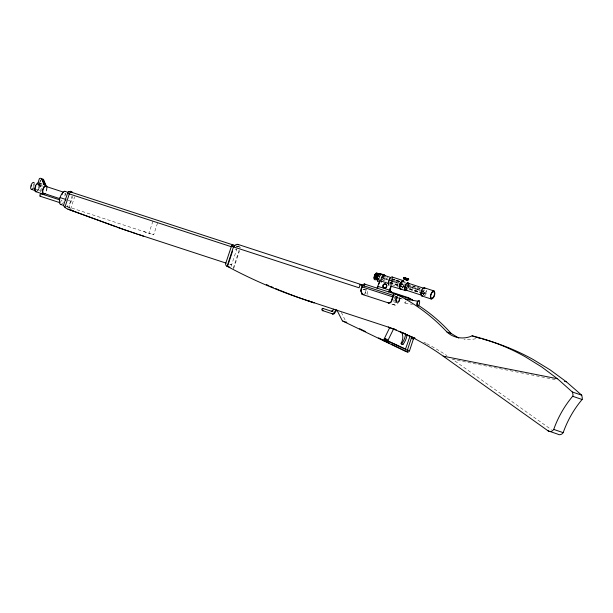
<?xml version="1.0" encoding="UTF-8"?>
<svg xmlns="http://www.w3.org/2000/svg" width="613" height="613" viewBox="0 0 613 613"><rect width="100%" height="100%" fill="white"/><g stroke="black" fill="none" stroke-linecap="round" stroke-linejoin="round"><path stroke-width="0.46" stroke-dasharray="3.06 2.3" d="M426.341 290.485L425.345 294.424A2.896 1.272 -71.9 0 1 423.399 293.888L424.464 290.531M379.792 276.218L379.355 277.13L379.792 276.218L377.7 275.536M39.477 183.057L40.772 179.119M41.24 179.28L39.385 184.911L37.523 184.275M69.729 208.305A11.478 10.321 -71.2 0 1 69.131 207.523L72.855 196.206M70.564 209.186L74.633 196.804M152.882 221.247L148.951 233.208L153.671 234.817L157.587 222.894M237.108 248.135L231.591 264.916A2.521 2.268 -71.2 0 0 231.783 267.452M233.239 268.348L239.131 250.449L235.032 249.047M233.668 268.494L239.468 250.863M364.367 295.137L366.559 288.47M395.347 296.087L397.278 296.746A1.64 0.72 -71.9 0 1 397.446 298.539L396.105 302.615A2.728 2.452 -71.2 0 1 392.925 304.446M394.718 305.059L391.163 303.841L394.718 305.059A2.728 2.452 -71.2 0 0 397.898 303.228L400.343 295.803M378.405 279.252L378.788 278.631L378.497 279.628M390.711 284.34L391.201 283.773A3.67 1.609 -71.9 0 0 392.55 279.513L392.466 278.785M401.967 288.01L402.465 287.443A3.67 1.609 -71.9 0 0 403.806 283.183M402.404 288.033L402.557 287.857A4.291 1.877 -71.9 0 0 403.867 284.938M424.457 289.88L424.342 290.01A3.67 1.609 -71.9 0 0 423.001 294.271L423.085 294.991M423.123 294.907L423.614 294.34A3.67 1.609 -71.9 0 0 424.962 290.079M423.56 294.937L423.713 294.761A4.299 1.885 -71.9 0 0 425.23 290.761M424.48 295.872L425.468 294.945A3.67 1.609 -71.9 0 0 426.809 290.677L426.809 290.677M475.772 338.698L470.991 339.663L463.957 339.51M405.009 303.067L412.488 304.362M555.072 379.562L452.67 359.394L551.34 429.644M391.401 278.532L399.576 281.191M378.022 274.356L380.75 275.245M378.19 274.793L380.911 275.681M381.822 275.98L387.27 277.758M391.814 279.237L399.99 281.903M407.262 284.271L419.982 288.416M382.144 276.164L387.6 277.942M391.232 279.122L403.048 282.976M407.584 284.455L420.303 288.6M377.309 275.735L380.029 276.624M380.941 276.923L387.301 278.992M390.933 280.179L399.109 282.846M400.021 283.137L403.653 284.325M407.293 285.505L420.012 289.658M420.916 289.949L426.372 291.727M381.401 277.191L387.761 279.267M388.673 279.559L399.576 283.114M400.481 283.413L404.12 284.593M405.024 284.892L419.56 289.627M377.171 276.455L379.899 277.344M383.531 278.524L388.075 280.011M388.979 280.302L398.979 283.558M399.883 283.857L403.515 285.045M407.155 286.225L419.874 290.37M420.779 290.669L426.234 292.447M381.102 277.865L387.462 279.934M391.094 281.122L398.366 283.49M399.27 283.788L403.814 285.267M404.726 285.566L420.166 290.6M421.077 290.891L423.805 291.78M376.643 277.85L386.634 281.106M390.266 282.286L398.442 284.953M399.354 285.252L425.706 293.842M380.734 279.306L386.19 281.083M389.822 282.264L397.998 284.93M398.91 285.229L403.454 286.708M404.358 287.007L419.805 292.041M420.717 292.332L423.437 293.221M376.857 278.21L378.949 278.892M376.282 278.425L379.914 279.612M389.914 282.869L398.09 285.535M398.994 285.834L403.538 287.313M404.45 287.612L419.897 292.646M420.802 292.937L425.345 294.424M389.784 282.93L403.415 287.374M404.319 287.673L419.767 292.707M420.679 292.999L423.399 293.888M389.623 283.834L391.423 284.417M392.082 284.8L400.258 287.466M394.312 295.765L397.278 296.746M402.327 299.075L397.96 297.65L401.239 298.769M235.821 245.828L240.097 247.277A2.345 1.027 -71.9 0 1 240.327 247.437M394.259 297.497L397.446 298.539M39.393 183.011L43.607 184.39M38.435 183.057L41.83 184.168M362.911 289.144L365.639 290.033A10.183 4.467 -71.9 0 0 365.555 288.846M38.167 183.892L43.201 185.532M38.366 184.551L44.45 186.567M38.427 185.54L41.033 186.39M31.861 187.992L33.6 188.559M34.466 188.842L39.669 190.536M68.143 200.336L70.694 201.171A7.8 3.417 -71.9 0 0 71.506 196.451M66.733 206.405L153.671 234.817M229.737 264.31L231.553 264.9L229.936 264.349M394.925 296.96L398.573 298.202A1.885 1.693 -71.2 0 1 398.688 301.412A1.885 1.693 -71.2 0 1 396.067 300.094A1.885 1.693 -71.2 0 1 398.573 298.202M240.097 247.277L240.112 247.698M363.333 289.252L367.808 290.746A5.509 4.95 -71.2 0 0 367.708 294.156M393.431 300.401L396.979 301.604M393.454 301.711L397.898 303.228M143.718 231.507L148.446 233.116M66.702 206.696L69.131 207.523M236.388 246.066L236.656 246.564M341.272 312.369L345.487 320.699M393.017 278.938L393.025 279.061A4.598 2.015 -71.9 0 1 391.339 284.394M64.932 193.103A3.67 1.609 -71.9 0 1 64.733 196.359L64.396 197.248A3.67 1.609 -71.9 0 1 63.974 198.045M42.228 186.306A3.67 1.609 -71.9 0 0 41.83 185.203L41.462 184.965A3.67 1.609 -71.9 0 0 39.148 187.126L38.803 188.015A3.67 1.609 -71.9 0 0 38.872 191.723M41.554 189.8A3.67 1.609 -71.9 0 1 40.151 191.716M46.573 187.724A3.67 1.609 -71.9 0 1 46.236 190.329L45.898 191.218A3.67 1.609 -71.9 0 1 45.469 192.015M394.328 297.956A1.885 1.693 -71.2 0 1 393.875 299.32M41.4 188.222A2.184 0.958 -71.9 0 1 39.516 190.451A2.184 0.958 -71.9 0 1 39.998 187.019A2.184 0.958 -71.9 0 1 41.477 187.693M423.836 342.146A301.366 281.16 -73.7 0 1 426.119 343.334M426.886 343.74A301.366 281.16 -73.7 0 1 446.931 355.555M366.091 294.079A5.509 4.95 -71.2 0 1 366.015 290.133M368.114 295.198A5.509 4.95 -71.2 0 1 367.884 294.692M238.005 245.89A11.003 4.82 -71.9 0 1 238.84 246.763M239.453 245.959A10.183 4.467 -71.9 0 1 239.967 247.913M236.917 246.664A2.26 0.988 -71.9 0 1 237.629 246.418L237.913 246.51A9.931 4.352 -71.9 0 0 237.4 246.755M60.603 202.336A1.318 0.575 -71.9 0 1 61.3 200.627A1.318 0.575 -71.9 0 1 61.974 201.171A1.318 0.575 -71.9 0 1 61.277 202.872M34.428 183.762A3.67 1.609 -71.9 0 1 34.328 185.448M33.753 187.256A3.67 1.609 -71.9 0 1 32.849 188.712M33.232 183.846A2.184 0.958 -71.9 0 1 33.531 185.954A2.184 0.958 -71.9 0 1 32.121 188.007M38.788 184.582A3.67 1.609 -71.9 0 1 38.596 187.839L38.251 188.727A3.67 1.609 -71.9 0 1 36.857 190.643M39.201 183.915A4.544 1.992 -71.9 0 1 38.964 187.946L38.542 189.049A4.544 1.992 -71.9 0 1 37.424 190.842M47.04 188.199A4.544 1.992 -71.9 0 1 46.603 190.436L46.182 191.54A4.544 1.992 -71.9 0 1 45.661 192.528M408.978 285.466A4.291 1.877 -71.9 0 1 407.99 288.6M408.71 284.784A3.67 1.609 -71.9 0 1 407.369 289.045M404.228 283.788A4.598 2.015 -71.9 0 1 404.013 284.93M403.653 286.072A4.598 2.015 -71.9 0 1 402.603 288.064M380.075 279.26A3.67 1.609 -71.9 0 1 379.616 279.995M405.936 301.259A2 0.582 -80.2 0 1 404.94 303.029A2 0.582 -80.2 0 1 404.917 300.439M385.163 277.781A4.107 1.801 -71.9 0 1 384.642 279.827M63.507 201.953A6.306 2.766 -71.9 0 1 63.131 202.52M62.741 203.026A6.306 2.766 -71.9 0 1 61.944 203.815M65.461 193.187A7.8 3.417 -71.9 0 1 65.537 195.248M70.694 201.171A6.306 2.766 -71.9 0 1 66.733 206.32M399.829 281.467L391.653 278.8L399.799 281.505M398.458 301.742A2.314 2.084 -71.2 0 0 398.573 297.772A2.314 2.084 -71.2 0 0 395.354 299.872A2.314 2.084 -71.2 0 0 398.458 301.742M398.373 301.305A1.885 1.693 -71.2 0 0 398.258 298.094A1.885 1.693 -71.2 0 0 395.753 299.987A1.885 1.693 -71.2 0 0 398.373 301.305M398.534 301.358A1.885 1.693 -71.2 0 0 398.419 298.148A1.885 1.693 -71.2 0 0 395.906 300.041A1.885 1.693 -71.2 0 0 398.534 301.358M398.772 301.849A2.314 2.084 -71.2 0 0 398.887 297.88A2.314 2.084 -71.2 0 0 395.669 299.979A2.314 2.084 -71.2 0 0 398.772 301.849"/><path stroke-width="0.92" d="M375.417 279.88L374.229 279.551L374.267 277.283L376.359 277.965L373.984 277.428L374.443 275.605L376.75 276.425L376.918 275.436L374.827 274.754L375.769 273.452L378.29 274.295L378.359 273.766L377.861 274.126M374.374 277.229L374.336 277.896L376.16 278.486M373.938 278.279L376.03 278.961L376.075 278.11M377.21 273.881L377.141 273.069L376.267 273.084L375.784 273.911L375.769 273.452M402.35 344.169L402.925 344.514A18.329 16.474 -71.2 0 0 407.124 334.483M332.514 311.442A1.103 0.988 -71.2 0 1 332.031 311.427L322.676 308.362C320.522 309.144 323.266 311.611 322.829 310.462M374.512 276.509L374.827 274.754M37.791 183.471L39.378 178.644A1.793 1.609 -71.2 0 1 41.868 179.456L43.73 180.092L45.852 185.141L43.99 184.505L41.868 179.456M234.909 245.529L69.146 191.494A2.26 0.988 -71.9 0 0 67.499 193.325L63.468 205.593A11.478 10.321 -71.2 0 0 64.725 207.094L65.078 207.424A11.478 10.321 -71.2 0 0 67.928 209.163L123.067 229.247M64.901 207.255L69.292 193.907A2.26 0.988 -71.9 0 1 70.932 192.084M232.013 245.629A9.931 4.352 -71.9 0 0 231.499 246.066L225.852 262.962A2.521 2.268 -71.2 0 0 227.5 266.394L232.503 251.177M279.896 290.317A599.729 539.026 -71.2 0 0 314.147 302.853L307.58 300.615A599.729 539.026 -71.2 0 1 227.109 266.264L233.492 246.863A10.183 4.467 -71.9 0 1 238.534 244.725M361.249 288.508L361.601 288.623A5.509 4.95 -71.2 0 0 363.287 294.723L362.934 294.6A5.509 4.95 -71.2 0 1 361.249 288.508L362.306 285.29L360.137 284.578L359.08 287.796L231.369 246.181M360.773 291.129L362.168 286.907A1.578 0.69 -71.9 0 1 363.317 285.627M377.386 288.256L376.995 288.125A4.383 1.923 -71.9 0 0 377.807 286.317L379.685 280.593M379.003 283.995L379.807 281.543M388.864 283.75L388.573 284.624A0.919 0.406 -71.9 0 0 388.673 284.103M389.96 288.876L390.351 289.007A2.651 2.383 -71.2 0 0 391.791 292.263L391.401 292.133A2.644 2.375 -71.2 0 1 389.96 288.884L391.132 285.313M389.937 290.278L391.232 286.332M391.393 301.757A2.728 2.452 -71.2 0 1 388.512 302.945L388.159 302.822A2.728 2.452 -71.2 0 0 391.339 300.991L393.784 293.566L396.128 294.37M391.561 301.443A2.728 2.452 -71.2 0 0 391.692 301.113L393.048 296.976A1.578 0.69 -71.9 0 1 393.201 296.592M336.981 310.224L342.046 320.216A2.682 2.414 -71.2 0 0 342.882 321.143L405.507 351.326A1.893 1.701 -71.2 0 0 407.438 349.992L411.285 338.292A1.333 1.203 -71.2 0 1 412.833 337.388M405.385 351.295L407.614 352.038A1.893 1.701 -71.2 0 0 409.553 350.705L413.4 339.012A1.333 1.203 -71.2 0 1 414.434 338.07M35.531 186.873L35.845 186.046M376.053 276.195L374.658 275.743L375.784 274.088L377.991 274.394M376.535 276.287L376.918 275.436M383.294 340.713L389.73 327.572L307.58 300.615M384.075 340.974L385.186 338.713L387.293 339.433A1.034 0.927 -71.2 0 0 387.7 340.813L406.457 349.525M387.562 341.203L393.6 328.89M332.928 313.994L332.223 313.749A1.532 1.379 -71.2 0 0 333.809 313.143L336.008 309.887L336.706 310.124L334.506 313.381A1.532 1.379 -71.2 0 1 332.928 313.994L322.392 310.546M332.031 311.427L331.326 311.182A1.103 0.988 -71.2 0 0 332.415 310.814L333.733 309.151M378.612 274.938L379.953 274.003M390.19 278.708L390.083 278.838A3.67 1.609 -71.9 0 0 389.247 280.432M401.592 332.208A10.574 9.502 -71.2 0 1 400.91 343.579L401.438 344.008A18.329 16.474 -71.2 0 0 405.637 333.978L388.366 327.112L396.465 329.932M376.03 278.961L376.321 278.685L374.229 278.003M379.14 280.93L377.608 281.352L376.926 279.536A4.107 1.801 -71.9 0 1 378.436 274.77L380.06 273.59L384.535 275.022L385.117 276.026M406.879 289.612L405.507 289.987L404.902 288.371A3.67 1.609 -71.9 0 1 406.25 284.11L407.699 283.053L424.349 288.455M406.886 290.125L405.768 290.692L400.381 288.968L399.676 287.076A4.291 1.877 -71.9 0 1 401.247 282.095L402.396 281.007L403.415 280.984M422.985 288.838L424.188 288.416M477.305 337.594L472.125 335.832C463.918 339.64 453.643 338.299 447 332.054A202.688 185.969 -73.1 0 0 397.117 294.654L399.86 295.589M400.979 289.06L400.381 288.968M401.369 289.229L390.749 286.148M422.556 295.849L421.537 295.864L420.825 293.972A4.299 1.885 -71.9 0 1 422.395 288.984L423.552 287.895L424.571 287.872L434.142 290.999L434.855 292.891A4.299 1.885 -71.9 0 1 433.284 297.88L431.583 299.121L421.537 295.864M362.16 285.344L363.532 285.336L237.944 244.403M405.729 299.136L417.874 301.236M444.938 356.758L443.222 356.176L548.106 430.855A4.406 3.962 -71.2 0 0 553.731 429.422A97.16 87.061 -71 0 1 572.657 396.274A5.877 5.747 -30.3 0 0 573.048 394.994L572.504 392.167L557.47 378.757L443.222 356.176A301.021 260.402 -69.7 0 0 414.649 338.629L399.094 331.357M564.466 381.416L566.343 381.784L581.737 395.201L582.319 398.189A5.341 3.226 -86.4 0 1 582.105 399.5A97.16 87.276 -71.2 0 0 563.178 432.64A4.406 3.962 -71.2 0 1 557.554 434.073L548.106 430.855M384.535 275.022L383.554 275.045L382.451 276.08A4.107 1.801 -71.9 0 0 380.949 280.846L381.271 282.279M400.274 289.252L399.515 287.221A4.598 2.015 -71.9 0 1 401.201 281.888L402.435 280.723L403.53 280.7L391.761 276.892L389.937 278.218A4.598 2.015 -71.9 0 0 388.251 283.551L388.872 285.428M434.142 290.999L433.123 291.014L431.973 292.102A4.299 1.885 -71.9 0 0 430.395 297.09L431.108 298.991M377.922 280.992L377.447 280.601M405.507 289.987L422.165 295.397M408.296 278.992L406.764 278.501M408.204 279.26L407.775 279.107M404.404 278.394L404.174 278.325M408.059 278.923L408.756 279.145L407.86 278.838M407.974 279.191L408.664 279.413L406.68 278.769M404.013 278.57L404.664 278.777M404.197 279.022L404.549 279.137M407.53 280.532L407.821 280.616M407.645 280.562L407.185 280.417M403.086 281.635L405.147 282.302M404.304 277.666L404.955 277.881M407.714 278.808L408.365 279.022M404.212 277.934L404.871 278.149M407.63 279.076L408.281 279.29M404.749 278.509L404.044 278.287M403.967 279.344L404.427 279.49M404.71 277.804L405.4 278.026M407.27 278.662L407.959 278.892M404.626 278.072L405.308 278.294M407.185 278.93L407.867 279.16M404.695 278.494L407.714 279.482M404.611 278.762L406.703 279.444M404.457 279.107L405.492 279.444M404.342 279.467L404.871 279.635M390.159 277.314L380.359 274.118L380.673 274.463M376.267 273.084L379.547 274.095M375.784 273.911L377.179 274.371M374.987 275.015L377.079 275.697M380.589 280.884L388.719 283.535M377.807 286.317L389.853 290.24M391.401 292.133L408.066 297.573A4.613 4.145 -71.2 0 1 409.89 298.86M394.197 295.696L363.011 285.551A1.885 1.693 -71.2 0 0 364.137 283.934L409.499 298.723A4.613 4.145 -71.2 0 0 407.676 297.435L408.066 297.573M409.561 298.784L412.066 299.604A1.548 1.395 -71.2 0 1 412.97 300.699M41.6 179.394L43.262 179.931L45.385 184.98L43.699 184.429M362.168 286.907L393.048 296.976M63.821 205.493L60.426 204.39A6.352 2.781 -71.9 0 1 60.036 197.578A7.777 3.41 -71.9 0 1 64.717 191.271L68.112 192.382M59.43 198.543L43.216 193.141A3.67 1.609 -71.9 0 1 43.148 189.425L43.485 188.536A3.67 1.609 -71.9 0 1 45.806 186.383L63.423 192.122M67.499 193.325L231.239 246.694L231.499 246.066L234.005 246.886A9.931 4.352 -71.9 0 1 234.526 246.449M361.624 294.179L388.512 302.945M60.036 197.578L65.989 199.524A6.352 2.781 -71.9 0 0 65.767 200.259M34.29 183.118A3.67 1.609 -71.9 0 0 34.021 182.659L33.661 182.421A3.67 1.609 -71.9 0 0 31.34 184.582L31.002 185.471A3.67 1.609 -71.9 0 0 31.071 189.179L35.033 190.589M38.435 183.057A4.544 1.992 -71.9 0 0 35.562 185.731L35.14 186.827A4.544 1.992 -71.9 0 0 35.225 191.425L43.308 194.206A4.544 1.992 -71.9 0 0 45.071 193.333M40.887 193.723L59.836 199.899M41.14 193.923A1.318 0.575 -71.9 0 0 40.129 194.451A1.318 0.575 -71.9 0 0 40.044 196.198L60.036 202.727M226.097 263.123L138.017 234.312M405.829 278.164L406.84 278.524M405.906 278.195L403.913 277.551L404.81 277.85M405.737 278.432L406.994 278.846M405.814 278.463L404.718 278.118M406.557 279.122L407.101 279.306M405.469 279.436L407.545 280.126M404.81 279.612L406.48 280.164M405.591 278.11L406.227 278.325M406.442 278.371L407.078 278.578M405.5 278.379L406.143 278.593M405.017 277.927L405.706 278.149M406.971 278.54L407.653 278.769M404.932 278.195L405.614 278.417M406.879 278.808L407.561 279.038M406.672 279.436L407.63 279.75M406.442 280.149L406.994 280.333M406.925 280.31L407.43 280.478M131.136 232.013L143.68 236.243M404.396 279.107L403.913 278.938M407.453 280.087L407.875 280.233M407.331 280.447L407.752 280.593M124.263 229.683L136.799 233.944M412.066 299.604L408.787 298.485A1.548 1.395 -71.2 0 1 409.706 299.979M364.137 283.934L364.919 284.202A1.885 1.693 -71.2 0 1 364.804 284.708M360.137 284.578L364.459 286.018M69.146 191.494L69.545 191.54A11.003 4.82 -71.9 0 1 72.204 192.076M447 332.054L451.199 333.48L458.739 338.031M67.928 209.163L116.217 226.848M227.109 266.264L229.959 267.23M403.139 333.127L405.637 333.978M407.147 334.959L408.58 335.449M410.84 336.721L414.396 337.932M572.289 391.983L581.737 395.201M332.415 310.814L333.12 311.059M411.285 338.292L413.4 339.012M322.676 308.362L323.38 308.607M333.809 313.143L334.506 313.381M322.147 309.986L322.844 310.224M572.657 396.274L582.105 399.5M342.882 321.143L346.743 322.461M401.438 344.008L402.925 344.514M385.186 338.713A1.034 0.927 -71.2 0 0 385.592 340.092L387.7 340.813M407.438 349.992L409.553 350.705M553.731 429.422L563.178 432.64M117.405 227.316L129.925 231.614M393.377 328.79L394.925 329.342M385.592 340.092L405.438 349.226L409.538 337.541A2.031 1.824 -71.2 0 0 409.3 335.694L412.993 337.449M359.647 328.706L365.662 331.618M378.558 337.863L389.592 343.349M391.301 344.169L407.499 352.015M45.806 186.383L46.167 186.62A3.67 1.609 -71.9 0 1 46.435 187.072M43.308 194.206L42.864 193.915A4.544 1.992 -71.9 0 1 42.78 189.317L43.201 188.222A4.544 1.992 -71.9 0 1 46.075 185.547L46.519 185.839A4.544 1.992 -71.9 0 1 47.025 187.21M566.343 381.784L550.114 369.854L533.103 359.463A270.057 245.913 -71.8 0 0 488.538 340.713M557.47 378.757L541.808 367.026L525.372 356.827A270.149 238.549 -70.5 0 0 472.125 335.824M424.571 287.872L424.947 288.279M405.293 290.57L404.58 288.669A4.291 1.877 -71.9 0 1 406.151 283.696L407.852 282.455L408.94 283.635M392.266 277.03L392.665 277.459M380.512 273.712L380.865 274.095M42.335 179.617L44.458 184.666M421.438 294.945L421.146 293.665A3.67 1.609 -71.9 0 1 421.369 291.911M377.24 280.049L377.156 279.329A3.67 1.609 -71.9 0 1 378.497 275.061M414.779 338.07A1.333 1.203 -71.2 0 1 415.101 338.169M346.659 322.4A2.682 2.414 -71.2 0 1 346.345 322.131M61.99 194.566A3.67 1.609 -71.9 0 1 62.411 193.769M44.013 193.371A3.67 1.609 -71.9 0 1 43.577 193.371M279.045 289.972A599.729 539.026 -71.2 0 1 275.681 288.57M273.16 287.505A599.729 539.026 -71.2 0 1 270.647 286.424M268.969 285.696A599.729 539.026 -71.2 0 1 266.463 284.585M418.089 305.167A202.604 178.766 -69.9 0 1 451.199 333.48M478.171 337.886A270.057 245.913 -71.8 0 1 480.776 338.545M482.508 339.004A270.057 245.913 -71.8 0 1 487.68 340.46M232.656 245.208A9.931 4.352 -71.9 0 1 233.17 244.962M40.703 195.922A1.318 0.575 -71.9 0 1 40.182 196.252M32.351 189.172A3.67 1.609 -71.9 0 1 31.432 189.417M31.493 186.16A2.184 0.958 -71.9 0 1 31.638 185.609M35.309 190.191A3.67 1.609 -71.9 0 1 35.27 187.862M36.749 184.597A3.67 1.609 -71.9 0 1 37.247 184.138M36.811 191.417A4.544 1.992 -71.9 0 1 35.669 191.716M41.462 179.126A1.793 1.609 -71.2 0 1 43.73 180.092M421.66 290.991A3.67 1.609 -71.9 0 1 422.043 290.141M388.734 283.099A3.67 1.609 -71.9 0 1 388.956 281.344M400.22 285.014A3.67 1.609 -71.9 0 1 400.504 284.103M400.887 283.244A3.67 1.609 -71.9 0 1 401.339 282.509M377.861 287.758A4.383 1.923 -71.9 0 1 377.93 287.428M385.125 288.064A2.069 1.862 -71.2 0 1 383.355 285.214A2.069 1.862 -71.2 0 1 386.619 284.807M386.826 285.275A2.069 1.862 -71.2 0 1 386.88 286.325M386.428 287.298A2.069 1.862 -71.2 0 1 385.615 287.934M417.491 305.013A2.031 0.598 -80.2 0 1 416.901 303.305A2.031 0.598 -80.2 0 1 418.02 301.312M405.568 299.159A2 0.582 -80.2 0 1 405.967 299.473M64.717 191.271A7.8 3.417 -71.9 0 1 64.963 191.639M61.154 204.282A6.306 2.766 -71.9 0 1 60.426 204.39M73.146 210.91A11.478 10.321 -71.2 0 1 72.296 210.481M71.89 210.228A11.478 10.321 -71.2 0 1 71.491 209.952M417.645 302.293L417.445 303.044A3.042 1.042 -77.6 0 0 417.545 306.086L417.775 306.262A2.958 1.011 -77.6 0 0 419.215 304.362L419.415 303.611A3.042 1.042 -77.6 0 0 419.315 300.569L419.085 300.393A2.958 1.011 -77.6 0 0 417.645 302.293M389.546 290.141L388.734 291.957A4.383 1.923 -71.9 0 0 389.546 290.141M432.556 291.957L432.065 292.524A3.67 1.609 -71.9 0 0 430.724 296.784L431.33 298.408L433.184 297.458A3.67 1.609 -71.9 0 0 434.533 293.198L433.927 291.573L432.556 291.957M403.944 277.85L404.45 278.034L403.944 277.85M385.669 287.535A2.069 1.862 -71.2 0 0 385.5 284.011A2.069 1.862 -71.2 0 0 382.765 286.125A2.069 1.862 -71.2 0 0 385.669 287.535"/></g></svg>
